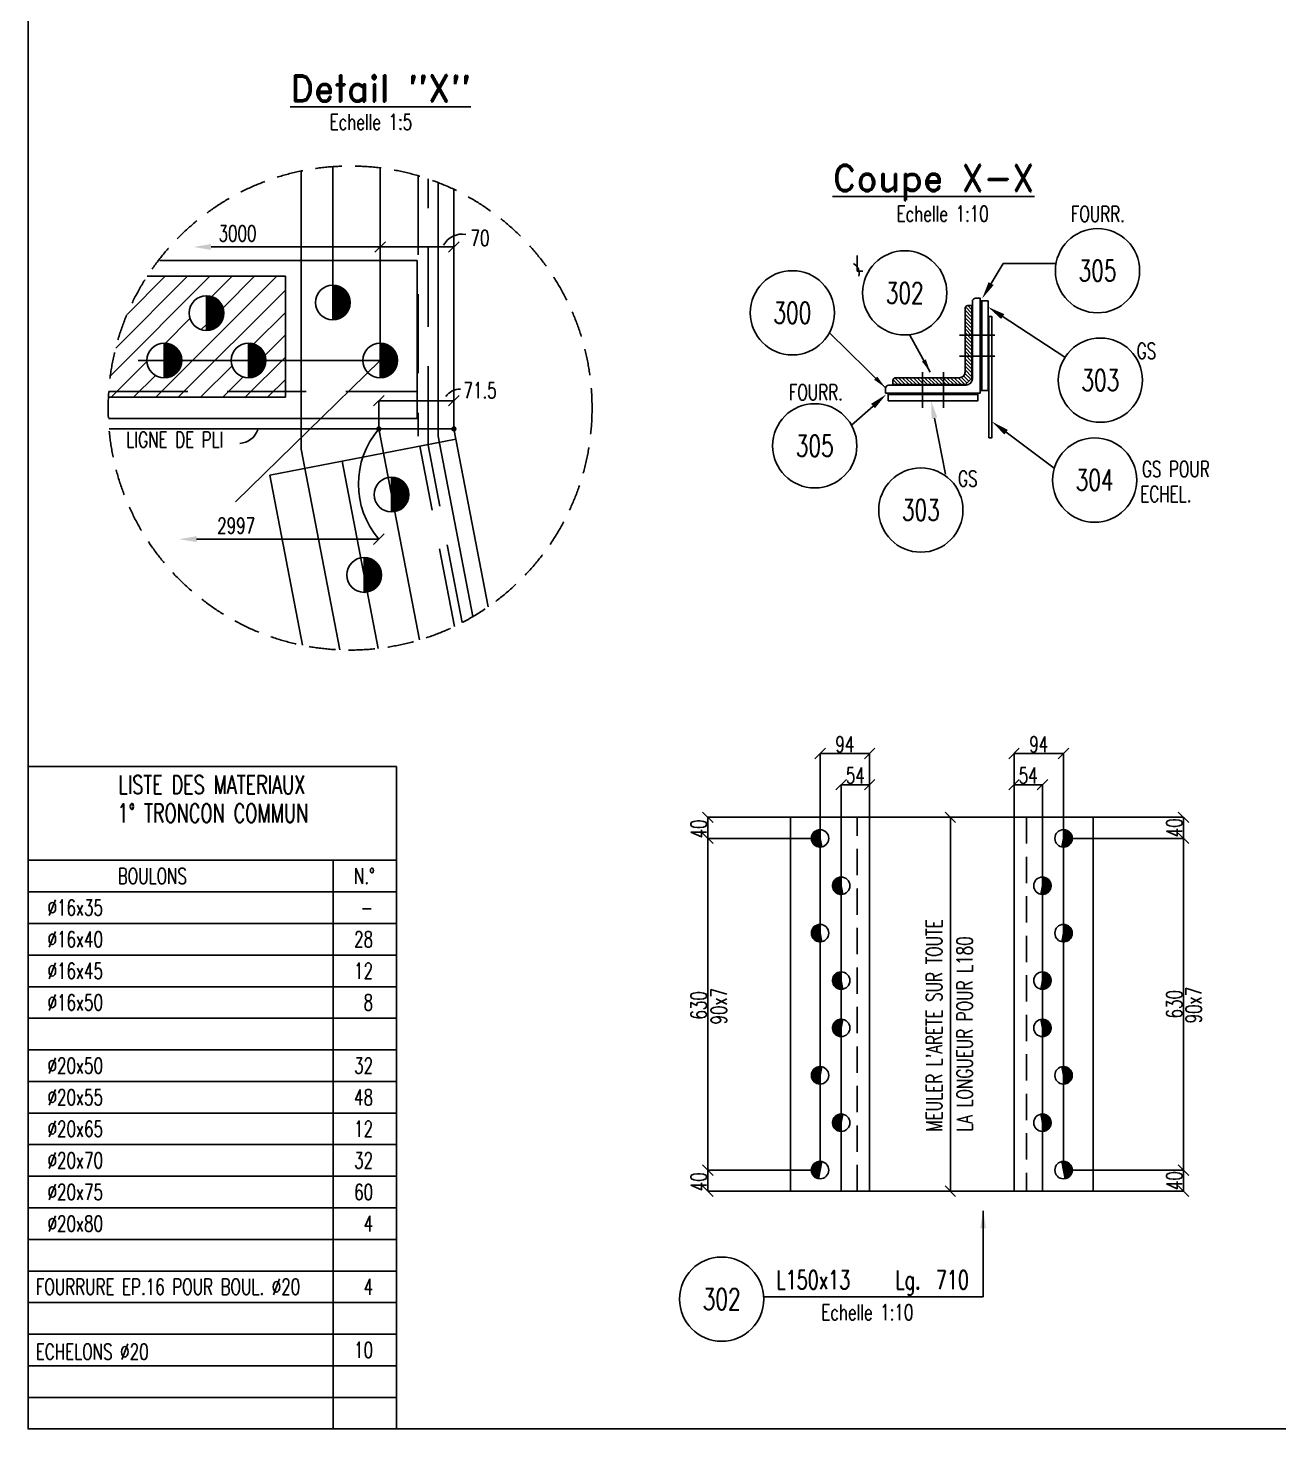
# Model space of a CAD drawing. Extents: x 512897 to 529117, y 6597 to 18077.
# Drawn here: x 512897 to 517649, y 6597 to 11917 of the extents above; entities that cross this region are included whole.
import ezdxf
from ezdxf.enums import TextEntityAlignment as Align

# ---------------------------------------------------------------- set-up
doc = ezdxf.new("R2010")
doc.units = 0
doc.header["$LTSCALE"] = 200
doc.header["$MEASUREMENT"] = 0
doc.linetypes.add('DASHED', pattern=[0.75, 0.5, -0.25])
doc.layers.get('0').update_dxf_attribs({"linetype": 'CONTINUOUS'})
for name, color, linetype in [('ASSI', 6, 'CONTINUOUS'), ('BOLLINI_1', 7, 'CONTINUOUS'), ('FORI', 2, 'CONTINUOUS'), ('LINEA_ANG', 2, 'CONTINUOUS'), ('LINEE_PIASTRA', 2, 'CONTINUOUS'), ('LINEE_PIASTRE', 2, 'CONTINUOUS'), ('LM', 7, 'CONTINUOUS'), ('LP', 3, 'CONTINUOUS'), ('LS', 7, 'CONTINUOUS'), ('QT_MPR', 7, 'CONTINUOUS'), ('TESTI_A_P', 7, 'CONTINUOUS'), ('TRAT-Y', 7, 'DASHED')]:
    doc.layers.add(name, color=color, linetype=linetype)
doc.styles.add('QUOTE', font='ROMANS8.SHX', dxfattribs={"width": 0.7})
doc.styles.add('RD', font='ROMAND8.SHX', dxfattribs={"width": 0.7})
doc.styles.add('RQL', font='ROMANS8.SHX', dxfattribs={"width": 0.7})
doc.styles.add('RS', font='ROMANS8.shx', dxfattribs={"width": 0.7})
doc.styles.get("Standard").update_dxf_attribs({"font": 'ROMANS8.SHX', "width": 0.7})
doc.dimstyles.new('TRATTO', dxfattribs={"dimscale": 0, "dimtxt": 60, "dimasz": 40, "dimexe": 0, "dimexo": 0, "dimgap": 5, "dimtad": 1, "dimrnd": 0.5, "dimdsep": 46, "dimtxsty": 'RS', "dimblk1": 'OBLIQUE', "dimblk2": 'OBLIQUE', "dimsah": 1, "dimcen": 0.09, "dimclrd": 2, "dimclre": 2, "dimclrt": 7, "dimadec": 0, "dimazin": 0, "dimtfac": 1, "dimtix": 1, "dimtmove": 2, "dimatfit": 3, "dimfxl": 1, "dimtolj": 1, "dimtzin": 0, "dimarcsym": 0})
pattern_1 = [(135, (0, 0), (-7.07106781, -7.07106781), [])]

# ---------------------------------------------------------------- blocks, each defined once
blk = doc.blocks.new('20')
at = {"color": 0}
for p, q in [((0, 0.982), (0.018, 1)), ((0, 0.937), (0.061, 0.998)), ((0, 0.892), (0.102, 0.995)), ((1, -0.007), (0, 0.993)), ((0, 0.848), (0.142, 0.99)), ((0, 0.803), (0.181, 0.984)), ((0, 0.758), (0.218, 0.976)), ((0, 0.713), (0.254, 0.967)), ((0, 0.668), (0.289, 0.957)), ((0.999, -0.051), (0, 0.948)), ((0, 0.623), (0.323, 0.946)), ((0, 0.578), (0.356, 0.934)), ((0, 0.533), (0.388, 0.922)), ((0, 0.488), (0.419, 0.908)), ((0.996, -0.093), (0, 0.903)), ((0, 0.443), (0.45, 0.893)), ((0, 0.398), (0.479, 0.878)), ((0, 0.354), (0.508, 0.861)), ((0.991, -0.133), (0, 0.858)), ((0, 0.309), (0.536, 0.844)), ((0, 0.264), (0.563, 0.827)), ((0.985, -0.172), (0, 0.813)), ((0, 0.219), (0.589, 0.808)), ((0.999, 0.039), (0.039, 0.999)), ((0.996, 0.087), (0.087, 0.996)), ((0.991, 0.137), (0.137, 0.991)), ((0.982, 0.191), (0.191, 0.982)), ((0.969, 0.249), (0.249, 0.969)), ((0.95, 0.312), (0.312, 0.95)), ((0.923, 0.384), (0.384, 0.923)), ((0.883, 0.469), (0.469, 0.883)), ((0.808, 0.589), (0.589, 0.808)), ((0, 0.174), (0.615, 0.789)), ((0, 0.129), (0.64, 0.769)), ((0.978, -0.209), (0, 0.768)), ((0, 0.084), (0.664, 0.748)), ((0, 0.039), (0.687, 0.726)), ((0.969, -0.246), (0, 0.724)), ((0, -0.006), (0.71, 0.704)), ((0, -0.051), (0.732, 0.681)), ((0.96, -0.281), (0, 0.679)), ((0, -0.095), (0.753, 0.658)), ((0.949, -0.315), (0, 0.634)), ((0, -0.14), (0.774, 0.633)), ((0, -0.185), (0.794, 0.608)), ((0.937, -0.348), (0, 0.589)), ((0, -0.23), (0.813, 0.583)), ((0, -0.275), (0.831, 0.556)), ((0.925, -0.381), (0, 0.544)), ((0, -0.32), (0.849, 0.529)), ((0, -0.365), (0.866, 0.501)), ((0.911, -0.412), (0, 0.499)), ((0, -0.41), (0.882, 0.472)), ((0.897, -0.443), (0, 0.454)), ((0, -0.455), (0.897, 0.442)), ((0, -0.5), (0.911, 0.412)), ((0.881, -0.472), (0, 0.409)), ((0, -0.544), (0.925, 0.38)), ((0.865, -0.501), (0, 0.364)), ((0, -0.589), (0.937, 0.348)), ((0.849, -0.529), (0, 0.319)), ((0, -0.634), (0.949, 0.315)), ((0, -0.679), (0.96, 0.281)), ((0.831, -0.556), (0, 0.275)), ((0, -0.724), (0.969, 0.245)), ((0.813, -0.583), (0, 0.23)), ((0, -0.769), (0.978, 0.209)), ((0.793, -0.609), (0, 0.185)), ((0, -0.814), (0.985, 0.171)), ((0.774, -0.634), (0, 0.14)), ((0, -0.859), (0.991, 0.132)), ((0.753, -0.658), (0, 0.095)), ((0, -0.904), (0.996, 0.092)), ((0.732, -0.682), (0, 0.05)), ((0, -0.949), (0.999, 0.05)), ((0, -0.993), (1, 0.007)), ((0.71, -0.705), (0, 0.005)), ((0.687, -0.727), (0, -0.04)), ((0.664, -0.748), (0, -0.085)), ((0.639, -0.769), (0, -0.13)), ((0.614, -0.789), (0, -0.174)), ((0.589, -0.808), (0, -0.219)), ((0.563, -0.827), (0, -0.264)), ((0.535, -0.845), (0, -0.309)), ((0.508, -0.862), (0, -0.354)), ((0.479, -0.878), (0, -0.399)), ((0.449, -0.893), (0, -0.444)), ((0.419, -0.908), (0, -0.489)), ((0.388, -0.922), (0, -0.534)), ((0.356, -0.935), (0, -0.579)), ((0.323, -0.946), (0, -0.623)), ((0.289, -0.957), (0, -0.668)), ((0.254, -0.967), (0, -0.713)), ((0.218, -0.976), (0, -0.758)), ((0.181, -0.984), (0, -0.803)), ((0.039, -0.999), (0.999, -0.039)), ((0.087, -0.996), (0.996, -0.087)), ((0.138, -0.99), (0.99, -0.138)), ((0.192, -0.981), (0.981, -0.192)), ((0.25, -0.968), (0.968, -0.25)), ((0.313, -0.95), (0.95, -0.313)), ((0.385, -0.923), (0.923, -0.385)), ((0.47, -0.883), (0.883, -0.47)), ((0.591, -0.807), (0.807, -0.591)), ((0.142, -0.99), (0, -0.848)), ((0.102, -0.995), (0, -0.893))]:
    blk.add_line(p, q, dxfattribs=at)
blk.add_line((0, 1), (0, -1))
blk.add_circle((0, 0), 1)
blk = doc.blocks.new('_OBLIQUE')
at = {"color": 0, "linetype": 'ByBlock'}
blk.add_line((-0.5, -0.5), (0.5, 0.5), dxfattribs=at)
blk = doc.blocks.new('*D19')
at = {"layer": 'LS', "color": 2, "lineweight": -2, "transparency": 16777216}
for p, q in [((514235, 10654.3), (514235, 11085.3)), ((514235, 11085.3), (514515, 11085.3)), ((514515, 10654.3), (514515, 11085.3))]:
    blk.add_line(p, q, dxfattribs=at)
at = {"layer": 'LS', "color": 2, "lineweight": -2, "transparency": 16777216, "xscale": 40, "yscale": 40, "zscale": 40, "rotation": 180}
blk.add_blockref('_OBLIQUE', (514235, 11085.3), dxfattribs=at)
at = {"layer": 'LS', "color": 2, "lineweight": -2, "transparency": 16777216, "xscale": 40, "yscale": 40, "zscale": 40}
blk.add_blockref('_OBLIQUE', (514515, 11085.3), dxfattribs=at)
at = {"layer": 'LS', "color": 7, "transparency": 16777216, "insert": (514614.3, 11119.2), "char_height": 60, "attachment_point": 5, "style": 'RS'}
blk.add_mtext('\\A1;70', dxfattribs=at)
blk = doc.blocks.new('*D20')
at = {"layer": 'LS', "color": 2, "lineweight": -2, "transparency": 16777216}
for p, q in [((514229.8, 10394.3), (514229.8, 10501.5)), ((514229.8, 10501.5), (514515, 10501.5)), ((514515, 10394.3), (514515, 10501.5))]:
    blk.add_line(p, q, dxfattribs=at)
at = {"layer": 'LS', "color": 2, "lineweight": -2, "transparency": 16777216, "xscale": 40, "yscale": 40, "zscale": 40, "rotation": 180}
blk.add_blockref('_OBLIQUE', (514229.8, 10501.5), dxfattribs=at)
at = {"layer": 'LS', "color": 2, "lineweight": -2, "transparency": 16777216, "xscale": 40, "yscale": 40, "zscale": 40}
blk.add_blockref('_OBLIQUE', (514515, 10501.5), dxfattribs=at)
at = {"layer": 'LS', "color": 7, "transparency": 16777216, "insert": (514614.5, 10540.7), "char_height": 60, "attachment_point": 5, "style": 'RS'}
blk.add_mtext('\\A1;71.5', dxfattribs=at)
blk = doc.blocks.new('xxx')
blk.add_circle((0, 0), 8)
at = {"color": 3, "style": 'RQL', "width": 0.7}
blk.add_attdef('POS', text='', height=4, dxfattribs=at).set_placement((0, 0), align=Align.MIDDLE)
at = {"color": 3, "style": 'RQL', "width": 0.7, "flags": 1}
blk.add_attdef('POS1', (-0.39, -5.42), '', height=2, dxfattribs=at)
at = {"style": 'RQL', "width": 0.7, "flags": 1}
blk.add_attdef('TIPO', (-0.39, -8.66), '', height=2, dxfattribs=at)
blk = doc.blocks.new('ASSE98')
blk.add_line((0, 0), (1, 0))
at = {"color": 7, "style": 'QUOTE', "width": 0.5, "flags": 1}
for tag, p in [('TI', (1.3831, 6.8273)), ('DI_S', (1.3831, 6.4218)), ('D_S', (1.3831, 6.0209)), ('E_S', (1.3831, 5.6806)), ('NFORI', (1.3645, 5.2979)), ('ALAR', (1.3635, 4.9325)), ('FAM', (1.3775, 4.5465)), ('ALA', (1.3831, 4.1926)), ('DISP2', (1.3831, 3.8497)), ('DISP1', (1.3831, 3.5069)), ('PINZAF', (1.3831, 3.164)), ('PINZAI', (1.3831, 2.8211)), ('TRP', (1.3831, 2.4783)), ('NP', (1.3831, 2.1354)), ('SV', (1.3831, 1.7926)), ('PESO', (1.3831, 1.4497)), ('QUA', (1.3831, 1.1069)), ('LUN', (1.3831, 0.764)), ('PROF', (1.3831, 0.4211)), ('POS', (1.3831, 0.0783))]:
    blk.add_attdef(tag, p, '', height=0.2, dxfattribs=at)
at = {"color": 7, "flags": 1}
for tag, p in [('LAV1', (3.0743, 6.8285)), ('LAV2', (3.0743, 6.4951)), ('LAV3', (3.0743, 6.1618)), ('LAV4', (3.0743, 5.8285)), ('LAV5', (3.0743, 5.4951)), ('LAV6', (3.0743, 5.1618)), ('LAV7', (3.0743, 4.8285)), ('LAV8', (3.0743, 4.4951)), ('LAV9', (3.0743, 4.1618)), ('LAV10', (3.0743, 3.8285))]:
    blk.add_attdef(tag, p, '', height=0.2, dxfattribs=at)
blk = doc.blocks.new('*D111')
at = {"layer": 'QT_MPR', "color": 2, "lineweight": -2, "transparency": 16777216}
for p, q in [((515906.1, 8839.5), (515479.9, 8839.5)), ((515479.9, 7579.5), (515479.9, 8839.5)), ((515906.1, 7579.5), (515479.9, 7579.5))]:
    blk.add_line(p, q, dxfattribs=at)
at = {"layer": 'QT_MPR', "color": 2, "lineweight": -2, "transparency": 16777216, "xscale": 40, "yscale": 40, "zscale": 40}
for p, rotation in [((515479.9, 8839.5), 89.99999999624826), ((515479.9, 7579.5), 269.9999999962483)]:
    blk.add_blockref('_OBLIQUE', p, dxfattribs=dict(at, rotation=rotation))
at = {"layer": 'QT_MPR', "color": 7, "transparency": 16777216, "insert": (515521.3, 8201.8), "char_height": 60, "attachment_point": 5, "rotation": 90, "style": 'RS'}
blk.add_mtext('\\A1;90x7', dxfattribs=at)
blk = doc.blocks.new('*D112')
at = {"layer": 'QT_MPR', "color": 2, "lineweight": -2, "transparency": 16777216}
for p, q in [((515906.1, 8839.5), (515479.9, 8839.5)), ((515479.9, 7579.5), (515479.9, 8839.5)), ((515906.1, 7579.5), (515479.9, 7579.5))]:
    blk.add_line(p, q, dxfattribs=at)
at = {"layer": 'QT_MPR', "color": 2, "lineweight": -2, "transparency": 16777216, "xscale": 40, "yscale": 40, "zscale": 40}
for p, rotation in [((515479.9, 8839.5), 89.99999999624826), ((515479.9, 7579.5), 269.9999999962483)]:
    blk.add_blockref('_OBLIQUE', p, dxfattribs=dict(at, rotation=rotation))
at = {"layer": 'QT_MPR', "color": 7, "transparency": 16777216, "insert": (515444.9, 8205.3), "char_height": 60, "attachment_point": 5, "rotation": 90, "style": 'RS'}
blk.add_mtext('\\A1;630', dxfattribs=at)
blk = doc.blocks.new('*D113')
at = {"layer": 'QT_MPR', "color": 2, "lineweight": -2, "transparency": 16777216}
for p, q in [((515906.1, 7579.5), (515479.9, 7579.5)), ((515479.9, 7499.5), (515479.9, 7579.5)), ((515986.1, 7499.5), (515479.9, 7499.5))]:
    blk.add_line(p, q, dxfattribs=at)
at = {"layer": 'QT_MPR', "color": 2, "lineweight": -2, "transparency": 16777216, "xscale": 40, "yscale": 40, "zscale": 40}
for p, rotation in [((515479.9, 7579.5), 89.99999999624826), ((515479.9, 7499.5), 269.9999999962483)]:
    blk.add_blockref('_OBLIQUE', p, dxfattribs=dict(at, rotation=rotation))
at = {"layer": 'QT_MPR', "color": 7, "transparency": 16777216, "insert": (515444.9, 7535.3), "char_height": 60, "attachment_point": 5, "rotation": 90, "style": 'RS'}
blk.add_mtext('\\A1;40', dxfattribs=at)
blk = doc.blocks.new('*D114')
at = {"layer": 'QT_MPR', "color": 2, "lineweight": -2, "transparency": 16777216}
for p, q in [((515986.1, 8919.5), (515479.9, 8919.5)), ((515479.9, 8839.5), (515479.9, 8919.5)), ((515906.1, 8839.5), (515479.9, 8839.5))]:
    blk.add_line(p, q, dxfattribs=at)
at = {"layer": 'QT_MPR', "color": 2, "lineweight": -2, "transparency": 16777216, "xscale": 40, "yscale": 40, "zscale": 40}
for p, rotation in [((515479.9, 8919.5), 89.99999999624826), ((515479.9, 8839.5), 269.9999999962483)]:
    blk.add_blockref('_OBLIQUE', p, dxfattribs=dict(at, rotation=rotation))
at = {"layer": 'QT_MPR', "color": 7, "transparency": 16777216, "insert": (515444.9, 8875.3), "char_height": 60, "attachment_point": 5, "rotation": 90, "style": 'RS'}
blk.add_mtext('\\A1;40', dxfattribs=at)
blk = doc.blocks.new('*D115')
at = {"layer": 'QT_MPR', "color": 2, "lineweight": -2, "transparency": 16777216}
for p, q in [((516830.6, 8839.5), (517286.7, 8839.5)), ((517286.7, 8839.5), (517286.7, 7579.5)), ((516830.6, 7579.5), (517286.7, 7579.5))]:
    blk.add_line(p, q, dxfattribs=at)
at = {"layer": 'QT_MPR', "color": 2, "lineweight": -2, "transparency": 16777216, "xscale": 40, "yscale": 40, "zscale": 40}
for p, rotation in [((517286.7, 8839.5), 89.99999999624288), ((517286.7, 7579.5), 269.9999999962429)]:
    blk.add_blockref('_OBLIQUE', p, dxfattribs=dict(at, rotation=rotation))
at = {"layer": 'QT_MPR', "color": 7, "transparency": 16777216, "insert": (517324.7, 8206.1), "char_height": 60, "attachment_point": 5, "rotation": 90, "style": 'RS'}
blk.add_mtext('\\A1;90x7', dxfattribs=at)
blk = doc.blocks.new('*D116')
at = {"layer": 'QT_MPR', "color": 2, "lineweight": -2, "transparency": 16777216}
for p, q in [((516830.6, 8839.5), (517286.7, 8839.5)), ((517286.7, 8839.5), (517286.7, 7579.5)), ((516830.6, 7579.5), (517286.7, 7579.5))]:
    blk.add_line(p, q, dxfattribs=at)
at = {"layer": 'QT_MPR', "color": 2, "lineweight": -2, "transparency": 16777216, "xscale": 40, "yscale": 40, "zscale": 40}
for p, rotation in [((517286.7, 8839.5), 89.99999999624288), ((517286.7, 7579.5), 269.9999999962429)]:
    blk.add_blockref('_OBLIQUE', p, dxfattribs=dict(at, rotation=rotation))
at = {"layer": 'QT_MPR', "color": 7, "transparency": 16777216, "insert": (517251.7, 8209.5), "char_height": 60, "attachment_point": 5, "rotation": 90, "style": 'RS'}
blk.add_mtext('\\A1;630', dxfattribs=at)
blk = doc.blocks.new('*D117')
at = {"layer": 'QT_MPR', "color": 2, "lineweight": -2, "transparency": 16777216}
for p, q in [((516750.6, 8919.5), (517286.7, 8919.5)), ((517286.7, 8919.5), (517286.7, 8839.5)), ((516830.6, 8839.5), (517286.7, 8839.5))]:
    blk.add_line(p, q, dxfattribs=at)
at = {"layer": 'QT_MPR', "color": 2, "lineweight": -2, "transparency": 16777216, "xscale": 40, "yscale": 40, "zscale": 40}
for p, rotation in [((517286.7, 8919.5), 89.99999999624288), ((517286.7, 8839.5), 269.9999999962429)]:
    blk.add_blockref('_OBLIQUE', p, dxfattribs=dict(at, rotation=rotation))
at = {"layer": 'QT_MPR', "color": 7, "transparency": 16777216, "insert": (517251.7, 8879.5), "char_height": 60, "attachment_point": 5, "rotation": 90, "style": 'RS'}
blk.add_mtext('\\A1;40', dxfattribs=at)
blk = doc.blocks.new('*D118')
at = {"layer": 'QT_MPR', "color": 2, "lineweight": -2, "transparency": 16777216}
for p, q in [((516830.6, 7579.5), (517286.7, 7579.5)), ((517286.7, 7579.5), (517286.7, 7499.5)), ((516750.6, 7499.5), (517286.7, 7499.5))]:
    blk.add_line(p, q, dxfattribs=at)
at = {"layer": 'QT_MPR', "color": 2, "lineweight": -2, "transparency": 16777216, "xscale": 40, "yscale": 40, "zscale": 40}
for p, rotation in [((517286.7, 7579.5), 89.99999999624288), ((517286.7, 7499.5), 269.9999999962429)]:
    blk.add_blockref('_OBLIQUE', p, dxfattribs=dict(at, rotation=rotation))
at = {"layer": 'QT_MPR', "color": 7, "transparency": 16777216, "insert": (517251.7, 7539.5), "char_height": 60, "attachment_point": 5, "rotation": 90, "style": 'RS'}
blk.add_mtext('\\A1;40', dxfattribs=at)
blk = doc.blocks.new('*D119')
at = {"layer": 'LS', "color": 2, "lineweight": -2, "transparency": 16777216}
for p, q in [((515906.1, 8839.5), (515906.1, 9161.5)), ((515906.1, 9161.5), (516094.1, 9161.5)), ((516094.1, 8919.5), (516094.1, 9161.5))]:
    blk.add_line(p, q, dxfattribs=at)
at = {"layer": 'LS', "color": 2, "lineweight": -2, "transparency": 16777216, "xscale": 40, "yscale": 40, "zscale": 40, "rotation": 180.0000000000001}
blk.add_blockref('_OBLIQUE', (515906.1, 9161.5), dxfattribs=at)
at = {"layer": 'LS', "color": 2, "lineweight": -2, "transparency": 16777216, "xscale": 40, "yscale": 40, "zscale": 40}
blk.add_blockref('_OBLIQUE', (516094.1, 9161.5), dxfattribs=at)
at = {"layer": 'LS', "color": 7, "transparency": 16777216, "insert": (516000.1, 9196.5), "char_height": 60, "attachment_point": 5, "style": 'RS'}
blk.add_mtext('\\A1;94', dxfattribs=at)
blk = doc.blocks.new('*D120')
at = {"layer": 'LS', "color": 2, "lineweight": -2, "transparency": 16777216}
for p, q in [((515986.1, 8659.5), (515986.1, 9043.2)), ((515986.1, 9043.2), (516094.1, 9043.2)), ((516094.1, 8919.5), (516094.1, 9043.2))]:
    blk.add_line(p, q, dxfattribs=at)
at = {"layer": 'LS', "color": 2, "lineweight": -2, "transparency": 16777216, "xscale": 40, "yscale": 40, "zscale": 40, "rotation": 180.0000000000001}
blk.add_blockref('_OBLIQUE', (515986.1, 9043.2), dxfattribs=at)
at = {"layer": 'LS', "color": 2, "lineweight": -2, "transparency": 16777216, "xscale": 40, "yscale": 40, "zscale": 40}
blk.add_blockref('_OBLIQUE', (516094.1, 9043.2), dxfattribs=at)
at = {"layer": 'LS', "color": 7, "transparency": 16777216, "insert": (516040.1, 9078.2), "char_height": 60, "attachment_point": 5, "style": 'RS'}
blk.add_mtext('\\A1;54', dxfattribs=at)
blk = doc.blocks.new('*D121')
at = {"layer": 'LS', "color": 2, "lineweight": -2, "transparency": 16777216}
for p, q in [((516642.6, 8919.5), (516642.6, 9161.5)), ((516830.6, 9161.5), (516642.6, 9161.5)), ((516830.6, 8839.5), (516830.6, 9161.5))]:
    blk.add_line(p, q, dxfattribs=at)
at = {"layer": 'LS', "color": 2, "lineweight": -2, "transparency": 16777216, "xscale": 40, "yscale": 40, "zscale": 40, "rotation": 180}
blk.add_blockref('_OBLIQUE', (516642.6, 9161.5), dxfattribs=at)
at = {"layer": 'LS', "color": 2, "lineweight": -2, "transparency": 16777216, "xscale": 40, "yscale": 40, "zscale": 40}
blk.add_blockref('_OBLIQUE', (516830.6, 9161.5), dxfattribs=at)
at = {"layer": 'LS', "color": 7, "transparency": 16777216, "insert": (516736.6, 9196.5), "char_height": 60, "attachment_point": 5, "style": 'RS'}
blk.add_mtext('\\A1;94', dxfattribs=at)
blk = doc.blocks.new('*D122')
at = {"layer": 'LS', "color": 2, "lineweight": -2, "transparency": 16777216}
for p, q in [((516642.6, 8919.5), (516642.6, 9043.2)), ((516750.6, 9043.2), (516642.6, 9043.2)), ((516750.6, 8659.5), (516750.6, 9043.2))]:
    blk.add_line(p, q, dxfattribs=at)
at = {"layer": 'LS', "color": 2, "lineweight": -2, "transparency": 16777216, "xscale": 40, "yscale": 40, "zscale": 40, "rotation": 180}
blk.add_blockref('_OBLIQUE', (516642.6, 9043.2), dxfattribs=at)
at = {"layer": 'LS', "color": 2, "lineweight": -2, "transparency": 16777216, "xscale": 40, "yscale": 40, "zscale": 40}
blk.add_blockref('_OBLIQUE', (516750.6, 9043.2), dxfattribs=at)
at = {"layer": 'LS', "color": 7, "transparency": 16777216, "insert": (516696.6, 9078.2), "char_height": 60, "attachment_point": 5, "style": 'RS'}
blk.add_mtext('\\A1;54', dxfattribs=at)
blk = doc.blocks.new('*D123')
at = {"layer": 'LS', "color": 2, "lineweight": -2, "transparency": 16777216}
for p, q in [((516094.1, 8919.5), (516400.7, 8919.5)), ((516400.7, 8919.5), (516400.7, 7499.5)), ((516094.1, 7499.5), (516400.7, 7499.5))]:
    blk.add_line(p, q, dxfattribs=at)
at = {"layer": 'LS', "color": 2, "lineweight": -2, "transparency": 16777216, "xscale": 40, "yscale": 40, "zscale": 40}
for p, rotation in [((516400.7, 8919.5), 90), ((516400.7, 7499.5), 270)]:
    blk.add_blockref('_OBLIQUE', p, dxfattribs=dict(at, rotation=rotation))

msp = doc.modelspace()

# ---------------------------------------------------------------- hatches: boundary and pattern name
at = {"layer": 'LS'}
h = msp.add_hatch(dxfattribs=at)
h.set_pattern_fill('_U', color=6, scale=10, angle=135, style=0, pattern_type=0)
h.set_pattern_definition([(135, (589824.362, -921120.297), (-7.07106781, -7.07106781), [])])
edge = h.paths.add_edge_path()
edge.add_line((516457.868, 10562.66), (516482.571, 10587.364))
edge.add_line((516482.571, 10587.364), (516482.571, 10862.66))
edge.add_line((516482.571, 10862.66), (516467.071, 10862.66))
edge.add_arc((516467.071, 10852.16), 10.5, 90, 180)
edge.add_line((516456.571, 10852.16), (516456.571, 10609.66))
edge.add_arc((516435.571, 10609.66), 21, -90, 0, ccw=False)
edge.add_line((516435.571, 10588.66), (516193.071, 10588.66))
edge.add_arc((516193.071, 10578.16), 10.5, 90, 180)
edge.add_line((516182.571, 10578.16), (516182.571, 10562.66))
edge.add_line((516182.571, 10562.66), (516457.868, 10562.66))
h = msp.add_hatch(dxfattribs=at)
h.set_pattern_fill('_U', color=6, scale=10, angle=135, style=0, pattern_type=0)
h.set_pattern_definition(pattern_1)
h.paths.add_polyline_path([(516515.571, 10540.66), (516515.571, 10880.66), (516519.571, 10880.66), (516519.571, 10540.66)])
h = msp.add_hatch(dxfattribs=at)
h.set_pattern_fill('_U', color=6, scale=10, angle=135, style=0, pattern_type=0)
h.set_pattern_definition(pattern_1)
h.paths.add_polyline_path([(516504.571, 10529.66), (516164.571, 10529.66), (516164.571, 10525.66), (516504.571, 10525.66)])

# ---------------------------------------------------------------- linework, layer by layer
at = {"layer": 'LINEA_ANG'}
for p, q in [((513935.029, 10317.805), (513935.029, 11373.655)), ((514455.029, 11329.697), (514455.029, 10366.859)), ((514515.029, 10394.345), (514515.029, 11303.778)), ((514375.029, 11034.345), (513398.249, 11034.345)), ((514375.029, 10434.345), (514375.029, 11034.345)), ((513202.62, 10434.345), (514375.029, 10434.345)), ((514522.602, 10355.076), (513815.629, 10218.737)), ((514587.27, 9681.766), (514455.216, 10366.523)), ((514645.281, 9718.937), (514522.602, 10355.076)), ((513935.029, 10317.805), (514082.058, 9555.401)), ((513815.629, 10218.737), (513940.256, 9572.493)), ((516094.094, 8919.522), (515794.094, 8919.522)), ((515794.094, 8919.522), (515794.094, 7499.522)), ((516094.094, 7499.522), (516094.094, 8919.522)), ((516942.648, 8919.522), (516642.648, 8919.522)), ((516642.648, 8919.522), (516642.648, 7499.522)), ((516942.648, 7499.522), (516942.648, 8919.522)), ((515794.094, 7499.522), (516094.094, 7499.522)), ((516642.648, 7499.522), (516942.648, 7499.522))]:
    msp.add_line(p, q, dxfattribs=at)
at = {"layer": 'LINEE_PIASTRA'}
msp.add_line((514515.029, 10394.345), (514645.281, 9718.937), dxfattribs=at)
at = {"layer": 'LINEE_PIASTRE'}
for p, q in [((513875.029, 10974.345), (513350.18, 10974.345)), ((513875.029, 10514.345), (513875.029, 10974.345)), ((513202.685, 10514.345), (513875.029, 10514.345))]:
    msp.add_line(p, q, dxfattribs=at)
at = {"layer": 'LP', "color": 3}
for p, q in [((512897.246, 9112.222), (512897.246, 6596.558)), ((512897.246, 9112.222), (514297.246, 9112.222)), ((514297.246, 9112.222), (514297.246, 6596.558)), ((514297.246, 8756.222), (512897.246, 8756.222)), ((514297.246, 8636.239), (512897.246, 8636.239))]:
    msp.add_line(p, q, dxfattribs=at)
at = {"layer": 'LS', "color": 6}
for p, q in [((514055.029, 10874.345), (514055.029, 11390.27)), ((514235.029, 10654.345), (514235.029, 11385.501)), ((516601.159, 11022.944), (516802.305, 11022.944)), ((516435.832, 10750.66), (516570.241, 10750.66)), ((514235.029, 10654.345), (513316.008, 10654.345)), ((514235.029, 10654.345), (513685.036, 10117.652)), ((516435.832, 10670.66), (516570.241, 10670.66)), ((516294.571, 10609.4), (516294.571, 10474.991)), ((516374.571, 10609.4), (516374.571, 10474.991)), ((514515.029, 10394.345), (513205.206, 10394.345)), ((514515.029, 10394.345), (513205.206, 10394.345)), ((514229.829, 10394.345), (514384.334, 9593.178)), ((514090.524, 10271.75), (514227.627, 9560.813)), ((515906.094, 8839.522), (515906.094, 7579.522)), ((516830.648, 8839.522), (516830.648, 7579.522)), ((514297.246, 8516.222), (512897.246, 8516.222)), ((514297.246, 8516.222), (512897.246, 8516.222)), ((514297.246, 8396.239), (512897.246, 8396.239)), ((514297.246, 8396.239), (512897.246, 8396.239)), ((514297.246, 8276.255), (512897.246, 8276.255)), ((514297.246, 8156.272), (512897.246, 8156.272)), ((514297.246, 8036.272), (512897.246, 8036.272)), ((514297.246, 7916.272), (512897.246, 7916.272)), ((514297.246, 7796.272), (512897.246, 7796.272)), ((514297.246, 7676.272), (512897.246, 7676.272)), ((514297.246, 7556.272), (512897.246, 7556.272)), ((514297.246, 7436.272), (512897.246, 7436.272)), ((516525.434, 7098.52), (516525.434, 7425.271)), ((514297.246, 7316.272), (512897.246, 7316.272)), ((514297.246, 7196.474), (512897.246, 7196.474)), ((514297.246, 7076.507), (512897.246, 7076.507)), ((514297.246, 7076.491), (512897.246, 7076.491)), ((515695.026, 7098.52), (516525.434, 7098.52)), ((514297.246, 6956.507), (512897.246, 6956.507)), ((514297.246, 6956.507), (512897.246, 6956.507)), ((514297.246, 6836.524), (512897.246, 6836.524)), ((514297.246, 6836.524), (512897.246, 6836.524)), ((514297.246, 6836.524), (512897.246, 6836.524)), ((514297.246, 6716.541), (512897.246, 6716.541))]:
    msp.add_line(p, q, dxfattribs=at)
at = {"layer": 'LS', "color": 6, "linetype": 'Continuous'}
for p, q in [((513209.986, 10596.135), (513588.196, 10974.345)), ((513230.482, 10701.483), (513503.343, 10974.345)), ((513273.377, 10829.231), (513418.49, 10974.345)), ((513382.754, 10514.345), (513842.754, 10974.345)), ((513595.721, 10897.017), (513673.049, 10974.345)), ((513637.92, 10854.363), (513757.902, 10974.345)), ((513467.607, 10514.345), (513875.029, 10921.767)), ((513575.029, 10876.325), (513576.435, 10877.731)), ((513577.917, 10879.213), (513579.399, 10880.695)), ((513582.362, 10883.658), (513583.844, 10885.14)), ((513585.326, 10886.621), (513586.807, 10888.103)), ((513588.289, 10889.585), (513589.771, 10891.067)), ((513591.253, 10892.548), (513592.734, 10894.03)), ((513594.216, 10895.512), (513595.698, 10896.994)), ((513418.933, 10720.229), (513512.357, 10813.653)), ((513584.782, 10801.225), (513586.263, 10802.706)), ((513587.745, 10804.188), (513589.227, 10805.67)), ((513590.709, 10807.152), (513592.19, 10808.633)), ((513593.672, 10810.115), (513595.154, 10811.597)), ((513596.635, 10813.078), (513598.117, 10814.56)), ((513599.599, 10816.042), (513601.081, 10817.524)), ((513602.562, 10819.005), (513604.044, 10820.487)), ((513605.526, 10821.969), (513607.008, 10823.451)), ((513608.489, 10824.932), (513609.971, 10826.414)), ((513611.453, 10827.896), (513612.935, 10829.378)), ((513614.416, 10830.859), (513615.898, 10832.341)), ((513617.38, 10833.823), (513618.862, 10835.305)), ((513620.343, 10836.786), (513621.825, 10838.268)), ((513623.307, 10839.75), (513624.789, 10841.232)), ((513626.27, 10842.713), (513627.752, 10844.195)), ((513629.234, 10845.677), (513630.716, 10847.159)), ((513632.197, 10848.64), (513633.679, 10850.122)), ((513635.161, 10851.604), (513636.643, 10853.086)), ((513755.277, 10717.162), (513875.029, 10836.914)), ((513555.011, 10771.454), (513575.029, 10791.472)), ((513575.891, 10792.334), (513577.373, 10793.816)), ((513578.855, 10795.298), (513580.336, 10796.779)), ((513581.818, 10798.261), (513583.3, 10799.743)), ((513797.777, 10674.809), (513875.029, 10752.061)), ((513415.029, 10716.325), (513415.326, 10716.621)), ((513416.807, 10718.103), (513418.289, 10719.585)), ((513735.029, 10696.914), (513736.141, 10698.025)), ((513737.623, 10699.507), (513739.104, 10700.989)), ((513740.586, 10702.471), (513742.068, 10703.952)), ((513743.55, 10705.434), (513745.031, 10706.916)), ((513746.513, 10708.398), (513747.995, 10709.879)), ((513749.477, 10711.361), (513750.958, 10712.843)), ((513752.44, 10714.325), (513753.922, 10715.806)), ((513213.049, 10514.345), (513349.145, 10650.441)), ((513423.672, 10640.115), (513425.154, 10641.597)), ((513426.635, 10643.078), (513428.117, 10644.56)), ((513429.599, 10646.042), (513431.081, 10647.524)), ((513432.562, 10649.005), (513434.044, 10650.487)), ((513435.526, 10651.969), (513437.008, 10653.451)), ((513438.489, 10654.932), (513439.971, 10656.414)), ((513441.453, 10657.896), (513442.935, 10659.378)), ((513444.416, 10660.859), (513445.898, 10662.341)), ((513447.38, 10663.823), (513448.862, 10665.305)), ((513450.343, 10666.786), (513451.825, 10668.268)), ((513453.307, 10669.75), (513454.789, 10671.232)), ((513456.27, 10672.713), (513457.752, 10674.195)), ((513459.234, 10675.677), (513460.716, 10677.159)), ((513462.197, 10678.64), (513463.679, 10680.122)), ((513465.161, 10681.604), (513466.643, 10683.086)), ((513468.124, 10684.567), (513469.606, 10686.049)), ((513471.088, 10687.531), (513471.712, 10688.155)), ((513722.166, 10514.345), (513875.029, 10667.208)), ((513763.75, 10640.782), (513766.713, 10643.745)), ((513768.195, 10645.227), (513769.677, 10646.709)), ((513771.159, 10648.19), (513772.64, 10649.672)), ((513774.122, 10651.154), (513775.604, 10652.636)), ((513777.085, 10654.117), (513778.567, 10655.599)), ((513780.049, 10657.081), (513781.531, 10658.562)), ((513783.012, 10660.044), (513784.494, 10661.526)), ((513785.976, 10663.008), (513787.458, 10664.489)), ((513788.939, 10665.971), (513790.421, 10667.453)), ((513791.903, 10668.935), (513793.385, 10670.416)), ((513794.866, 10671.898), (513796.348, 10673.38)), ((513297.902, 10514.345), (513381.219, 10597.662)), ((513415.029, 10631.472), (513416.263, 10632.706)), ((513417.745, 10634.188), (513419.227, 10635.67)), ((513420.709, 10637.152), (513422.19, 10638.633)), ((513552.46, 10514.345), (513672.212, 10634.097)), ((513637.313, 10514.345), (513714.566, 10591.597)), ((513735.029, 10612.061), (513735.597, 10612.628)), ((513737.078, 10614.11), (513738.56, 10615.592)), ((513740.042, 10617.074), (513741.524, 10618.555)), ((513743.005, 10620.037), (513744.487, 10621.519)), ((513745.969, 10623.001), (513747.451, 10624.482)), ((513748.932, 10625.964), (513750.414, 10627.446)), ((513751.896, 10628.928), (513753.378, 10630.409)), ((513754.859, 10631.891), (513756.341, 10633.373)), ((513757.823, 10634.855), (513759.305, 10636.336)), ((513760.786, 10637.818), (513762.268, 10639.3)), ((513807.019, 10514.345), (513875.029, 10582.356))]:
    msp.add_line(p, q, dxfattribs=at)
at = {"layer": 'LS', "color": 2}
for p, q in [((516482.571, 10587.364), (516457.868, 10562.66)), ((516094.094, 8919.522), (516642.648, 8919.522)), ((516094.094, 7499.522), (516642.648, 7499.522))]:
    msp.add_line(p, q, dxfattribs=at)
at = {"layer": 'LS', "color": 9}
msp.add_line((514515.028, 10394.352), (514645.281, 9718.937), dxfattribs=at)
at = {"layer": 'LS', "color": 3}
for p, q in [((514056.975, 8756.222), (514056.975, 6596.558)), ((514056.975, 8756.222), (514056.975, 6596.558)), ((514297.246, 6596.558), (512897.246, 6596.558))]:
    msp.add_line(p, q, dxfattribs=at)
at = {"layer": 'LS', "color": 8}
msp.add_lwpolyline([(512897.246, 18076.558), (512897.246, 6596.558), (525617.246, 6596.558), (525617.246, 8196.558), (529117.246, 8196.558), (529117.246, 18076.558), (512897.246, 18076.558)], close=True, dxfattribs=at)
at = {"layer": 'LS', "color": 6}
for points in [[(513592.342, 11085.306), (514235.029, 11085.306)], [(516555.507, 10946.221), (516601.159, 11022.944)], [(516594.202, 10824.539), (516836.251, 10666.284)], [(516153.143, 10551.961), (515941.176, 10758.661)], [(516324.625, 10610.368), (516246.798, 10750.798)], [(516107.088, 10481.313), (516024.863, 10408.893)], [(516340.413, 10435.244), (516381.939, 10222.583)], [(516612.588, 10381.701), (516795.196, 10244.783)], [(513537.535, 9975.691), (514229.829, 9975.691)]]:
    msp.add_lwpolyline(points, dxfattribs=at)
at = {"layer": 'LS', "color": 2}
msp.add_lwpolyline([(516514.571, 10530.66), (516514.571, 10890.66), (516496.571, 10890.66, 0.41421356), (516484.571, 10878.66), (516484.571, 10584.66, -0.41421356), (516460.571, 10560.66), (516166.571, 10560.66, 0.41421356), (516154.571, 10548.66), (516154.571, 10530.66)], format="xyb", close=True, dxfattribs=at)
msp.add_lwpolyline([(516482.571, 10587.364), (516482.571, 10862.66), (516467.071, 10862.66, 0.41421356), (516456.571, 10852.16), (516456.571, 10609.66, -0.41421356), (516435.571, 10588.66), (516193.071, 10588.66, 0.41421356), (516182.571, 10578.16), (516182.571, 10562.66), (516457.868, 10562.66)], format="xyb", dxfattribs=at)
for points in [[(516519.571, 10880.66), (516519.571, 10540.66), (516515.571, 10540.66), (516515.571, 10880.66)], [(516544.571, 10880.66), (516544.571, 10540.66), (516520.571, 10540.66), (516520.571, 10880.66)], [(516546.571, 10360.66), (516558.571, 10360.66), (516558.571, 10820.66), (516546.571, 10820.66)], [(516164.571, 10525.66), (516504.571, 10525.66), (516504.571, 10529.66), (516164.571, 10529.66)], [(516164.571, 10500.66), (516504.571, 10500.66), (516504.571, 10524.66), (516164.571, 10524.66)]]:
    msp.add_lwpolyline(points, close=True, dxfattribs=at)
at = {"layer": 'LS', "color": 6, "const_width": 9}
for points in [[(514235.329, 10394.345, -1), (514224.329, 10394.345, -1)], [(514509.529, 10394.345, 1), (514520.529, 10394.345, 1)]]:
    msp.add_lwpolyline(points, format="xyb", close=True, dxfattribs=at)
at = {"layer": 'LS', "color": 2, "linetype": 'DASHED'}
msp.add_circle((514120.803, 10473.605), 919.022, dxfattribs=at)
at = {"layer": 'LS', "color": 6}
for centre, radius, start, end in [((514545.864, 11054.662), 79.307, 79.182499, 151.859403), ((516014.137, 10986.307), 40.413, 342.901436, 61.890546), ((514539.493, 10478.284), 67.476, 90.042563, 144.071488), ((513695.356, 10419.101), 80.215, 274.849868, 339.212183), ((514473.227, 10185.018), 321.03, 139.303844, 220.696156)]:
    msp.add_arc(centre, radius, start, end, dxfattribs=at)
for points in [[(513592.342, 11074.194), (513525.675, 11085.306), (513592.342, 11096.417)], [(516565.056, 10940.539), (516521.417, 10888.929), (516545.958, 10951.903)], [(516593.684, 10811.603), (516543.965, 10857.385), (516605.844, 10830.202)], [(516307.677, 10658.141), (516324.625, 10610.368), (516293.099, 10650.061)], [(516123.164, 10592.835), (516153.143, 10551.961), (516111.528, 10580.903)], [(516099.744, 10489.651), (516157.117, 10525.376), (516114.432, 10472.975)], [(516329.508, 10433.115), (516327.636, 10500.675), (516351.318, 10437.374)], [(516605.922, 10372.811), (516559.249, 10421.693), (516619.253, 10390.59)], [(513537.535, 9964.58), (513470.868, 9975.691), (513537.535, 9986.802)], [(516536.545, 7358.604), (516525.434, 7425.271), (516514.323, 7358.604)]]:
    msp.add_solid(points, dxfattribs=at)
at = {"layer": 'TRAT-Y', "ltscale": 3}
for p, q in [((514379.029, 11355.603), (514379.029, 10366.859)), ((514417.029, 10332.172), (514417.029, 11343.577)), ((513203.926, 10536.345), (514375.029, 10536.345)), ((514517.075, 9644.407), (514385.135, 10328.566)), ((514546.797, 9659.277), (514417.029, 10332.172))]:
    msp.add_line(p, q, dxfattribs=at)
at = {"layer": 'TRAT-Y'}
for p, q in [((516047.094, 7499.522), (516047.094, 8919.522)), ((516689.648, 8919.522), (516689.648, 7499.522))]:
    msp.add_line(p, q, dxfattribs=at)

# ---------------------------------------------------------------- block references
at = {"layer": 'ASSI'}
ref = msp.add_blockref('ASSE98', (515986.094, 7499.522), dxfattribs=dict(at, xscale=1420, yscale=2, zscale=1420, rotation=89.9999999962483))
ref.add_attrib('PROF', 'L150x13', (515739.258, 7127.916), dxfattribs={"layer": '0', "color": 2, "height": 70, "style": 'QUOTE', "width": 0.7})
ref.add_attrib('LUN', '710', (516345.391, 7127.916), dxfattribs={"layer": '0', "color": 2, "height": 70, "style": 'QUOTE', "width": 0.7})
ref.add_attrib('SV', 'Lg.', (516191.258, 7127.916), dxfattribs={"layer": '0', "color": 2, "height": 70, "style": 'QUOTE', "width": 0.7})
at = {"layer": 'ASSI', "xscale": 1420, "yscale": 2, "zscale": 1420, "rotation": 269.9999999962429}
msp.add_blockref('ASSE98', (516750.648, 8919.522), dxfattribs=at)
at = {"layer": 'BOLLINI_1', "xscale": 19.9980000000023, "yscale": 19.9980000000023, "zscale": 19.9980000000023}
for p, values in [((516959.837, 10995.041), {'POS': '305'}), ((516227.597, 10910.984), {'POS': '302'}), ((515800.723, 10835.261), {'POS': '300'}), ((516970.615, 10579.444), {'POS': '303'}), ((515885.732, 10330.167), {'POS': '305'}), ((516948.744, 10199.861), {'POS': '304'}), ((516288.71, 10086.143), {'POS': '303'}), ((515531.994, 7089.576), {'POS': '302'})]:
    msp.add_blockref('xxx', p, dxfattribs=at).add_auto_attribs(values)
at = {"layer": 'FORI', "xscale": 66, "yscale": 66, "zscale": 66}
for p in [(514055.029, 10874.345), (513575.029, 10834.345), (513415.029, 10654.345), (513735.029, 10654.345), (514235.029, 10654.345), (514277.926, 10144.942), (514173.842, 9839.711)]:
    msp.add_blockref('20', p, dxfattribs=at)
at = {"layer": 'FORI'}
for p, xscale, yscale, zscale, rotation in [((515906.094, 8839.522), 33, 33, 33, 190.9154326064849), ((516830.648, 8839.522), -33, 33, 33, 169.0845673860062), ((515986.094, 8659.522), 33, 33, 33, 190.9154326064849), ((516750.648, 8659.522), -33, 33, 33, 169.0845673860062), ((515906.094, 8479.522), 33, 33, 33, 190.9154326064849), ((516830.648, 8479.522), -33, 33, 33, 169.0845673860062), ((515986.094, 8299.522), 33, 33, 33, 190.9154326064849), ((516750.648, 8299.522), -33, 33, 33, 169.0845673860062), ((515986.094, 8119.522), -33.00000000000001, 33.00000000000001, 33.00000000000001, 349.0845673859999), ((516750.648, 8119.522), 33.00000000000001, 33.00000000000001, 33.00000000000001, 10.91543260649119), ((515906.094, 7939.522), -33.00000000000001, 33.00000000000001, 33.00000000000001, 349.0845673859999), ((516830.648, 7939.522), 33.00000000000001, 33.00000000000001, 33.00000000000001, 10.91543260649119), ((515986.094, 7759.522), -33.00000000000001, 33.00000000000001, 33.00000000000001, 349.0845673859999), ((516750.648, 7759.522), 33.00000000000001, 33.00000000000001, 33.00000000000001, 10.91543260649119), ((515906.094, 7579.522), -33.00000000000001, 33.00000000000001, 33.00000000000001, 349.0845673859999), ((516830.648, 7579.522), 33.00000000000001, 33.00000000000001, 33.00000000000001, 10.91543260649119)]:
    msp.add_blockref('20', p, dxfattribs=dict(at, xscale=xscale, yscale=yscale, zscale=zscale, rotation=rotation))
at = {"layer": 'LS', "color": 6, "xscale": 39.99999999, "yscale": 39.99999999, "zscale": 39.99999999}
for p in [(514235.029, 11085.306), (514229.829, 9975.691)]:
    msp.add_blockref('_OBLIQUE', p, dxfattribs=at)

# ---------------------------------------------------------------- texts
at = {"layer": 'LM', "style": 'RD', "width": 0.7}
for s, p in [('LISTE DES MATERIAUX', (513595.554, 9043.137)), ('1° TRONCON COMMUN', (513599.47, 8935.135))]:
    msp.add_text(s, height=69.993, dxfattribs=at).set_placement(p, align=Align.MIDDLE)
at = {"layer": 'LM', "char_height": 59.9916, "style": 'RD'}
for s, insert, attachment_point in [('BOULONS', (513238.292, 8696.23), 4), ('N.°', (514214.258, 8696.23), 6)]:
    msp.add_mtext(s, dxfattribs=dict(at, insert=insert, attachment_point=attachment_point))
at = {"layer": 'LS', "color": 3, "style": 'RD'}
for s, height, p in [('%%UDetail "X"', 99.99975, (514236.169, 11687.292)), ('%%UCoupe X-X', 100, (516337.288, 11330.209))]:
    msp.add_text(s, height=height, dxfattribs=at).set_placement(p, align=Align.MIDDLE)
at = {"layer": 'LS', "style": 'RS', "width": 0.7}
for s, height, p in [('Echelle 1:5', 59.99985, (514043.456, 11530.185)), ('Echelle 1:10', 60, (516197.157, 11181.543)), ('∅16x35', 59.9916, (512971.629, 8546.285)), ('∅16x40', 59.9916, (512971.629, 8426.302)), ('∅16x45', 59.9916, (512971.629, 8306.302)), ('∅16x50', 59.9916, (512971.629, 8186.335)), ('∅20x50', 59.9916, (512971.629, 7946.335)), ('∅20x55', 59.9916, (512971.629, 7826.369)), ('∅20x65', 59.9916, (512971.629, 7706.369)), ('∅20x70', 59.9916, (512971.629, 7586.369)), ('∅20x75', 59.9916, (512971.629, 7466.369)), ('∅20x80', 59.9916, (512971.629, 7346.369)), ('FOURRURE EP.16 POUR BOUL. %%C20', 59.9916, (512926.977, 7106.52)), ('ECHELONS %%C20', 59.9916, (512926.977, 6859.853))]:
    msp.add_text(s, height=height, dxfattribs=at).set_placement(p)
for s, height, p in [('-', 59.992, (514207.968, 8546.285)), ('28', 59.9916, (514207.968, 8426.302)), ('12', 59.9916, (514207.968, 8306.302)), ('8', 59.992, (514207.968, 8186.302)), ('32', 59.9916, (514207.968, 7946.335)), ('48', 59.9916, (514207.968, 7826.352)), ('12', 59.9916, (514207.968, 7706.352)), ('32', 59.9916, (514207.968, 7586.352)), ('60', 59.9916, (514207.968, 7466.352)), ('4', 59.992, (514207.968, 7346.352)), ('4', 59.992, (514207.968, 7106.554)), ('10', 59.9916, (514207.968, 6866.587))]:
    msp.add_text(s, height=height, dxfattribs=at).set_placement(p, align=Align.RIGHT)
at = {"layer": 'LS', "color": 7, "style": 'RS', "width": 0.7}
for s, p in [("MEULER L'ARETE SUR TOUTE", (516369.084, 7725.52)), ('LA LONGUEUR POUR L180', (516484.823, 7725.52))]:
    msp.add_text(s, height=60, rotation=90, dxfattribs=at).set_placement(p)
msp.add_text('Echelle 1:10', height=60, dxfattribs=at).set_placement((515911.008, 7009.697))
at = {"layer": 'QT_MPR', "color": 7, "style": 'RS', "width": 0.7}
msp.add_text('LIGNE DE PLI ', height=60, dxfattribs=at).set_placement((513270.813, 10323.514))
at = {"layer": 'QT_MPR', "color": 7, "insert": (513693.122, 11136.624), "char_height": 60, "width": 140, "attachment_point": 5, "style": 'RS'}
msp.add_mtext('\\A1;3000', dxfattribs=at)
at = {"layer": 'QT_MPR', "color": 7, "insert": (513687.922, 10027.01), "char_height": 60, "attachment_point": 5, "style": 'RS'}
msp.add_mtext('\\A1;2997', dxfattribs=at)
at = {"layer": 'TESTI_A_P', "style": 'RS', "width": 0.7}
for s, p in [('FOURR.', (516858.454, 11180.612)), ('L', (516040.025, 10993.377)), ('GS', (517108.642, 10660.691)), ('FOURR.', (515787.141, 10503.457)), ('GS POUR', (517128.682, 10211.955)), ('GS', (516430.207, 10175.532)), (' ECHEL.', (517093.643, 10116.667))]:
    msp.add_text(s, height=60, dxfattribs=at).set_placement(p)

# ---------------------------------------------------------------- dimensions: what is measured, and where the dimension line sits
at = {"layer": 'LS'}
for base, p1, p2, text, picture, middle in [((514515.029, 11085.306), (514235.029, 10654.345), (514515.029, 10654.345), '70', '*D19', (514614.311, 11119.249)), ((514515.029, 10501.47), (514229.829, 10394.345), (514515.029, 10394.345), '71.5', '*D20', (514614.467, 10540.668))]:
    dim = msp.add_linear_dim(base=base, p1=p1, p2=p2, text=text, dimstyle='TRATTO', override={"dimscale": 1}, dxfattribs=at)
    dim.commit()
    dim.dimension.update_dxf_attribs({"geometry": picture, "text_midpoint": middle, "dimtype": 160})
for base, p1, text, picture, middle in [((516094.094, 9161.512), (515906.094, 8839.522), '94', '*D119', (516000.094, 9196.512)), ((516094.094, 9043.166), (515986.094, 8659.522), '54', '*D120', (516040.094, 9078.166))]:
    dim = msp.add_linear_dim(base=base, p1=p1, p2=(516094.094, 8919.522), text=text, dimstyle='TRATTO', override={"dimscale": 1}, dxfattribs=at)
    dim.commit()
    dim.dimension.update_dxf_attribs({"geometry": picture, "text_midpoint": middle})
for base, p1, p2, angle, text, picture, middle in [((516642.648, 9161.512), (516830.648, 8839.522), (516642.648, 8919.522), 180, '94', '*D121', (516736.648, 9196.512)), ((516642.648, 9043.166), (516750.648, 8659.522), (516642.648, 8919.522), 180, '54', '*D122', (516696.648, 9078.166)), ((516400.734, 7499.522), (516094.094, 8919.522), (516094.094, 7499.522), 90, ' ', '*D123', (516400.734, 8209.522))]:
    dim = msp.add_linear_dim(base=base, p1=p1, p2=p2, angle=angle, text=text, dimstyle='TRATTO', override={"dimscale": 1}, dxfattribs=at)
    dim.commit()
    dim.dimension.update_dxf_attribs({"geometry": picture, "text_midpoint": middle})
at = {"layer": 'QT_MPR'}
for base, p1, p2, text, picture, middle in [((515479.867, 8919.522), (515906.094, 8839.522), (515986.094, 8919.522), '40', '*D114', (515444.867, 8875.311)), ((517286.697, 8839.522), (516750.648, 8919.522), (516830.648, 8839.522), '40', '*D117', (517251.697, 8879.522)), ((515479.867, 8839.522), (515906.094, 7579.522), (515906.094, 8839.522), '630', '*D112', (515444.867, 8205.311)), ((515479.867, 8839.522), (515906.094, 7579.522), (515906.094, 8839.522), '90x7', '*D111', (515521.344, 8201.834)), ((517286.697, 7579.522), (516830.648, 8839.522), (516830.648, 7579.522), '90x7', '*D115', (517324.726, 8206.093)), ((517286.697, 7579.522), (516830.648, 8839.522), (516830.648, 7579.522), '630', '*D116', (517251.697, 8209.522)), ((515479.867, 7579.522), (515986.094, 7499.522), (515906.094, 7579.522), '40', '*D113', (515444.867, 7535.311)), ((517286.697, 7499.522), (516830.648, 7579.522), (516750.648, 7499.522), '40', '*D118', (517251.697, 7539.522))]:
    dim = msp.add_linear_dim(base=base, p1=p1, p2=p2, angle=90, text=text, dimstyle='TRATTO', override={"dimscale": 1}, dxfattribs=at)
    dim.commit()
    dim.dimension.update_dxf_attribs({"geometry": picture, "text_midpoint": middle, "dimtype": 160})

doc.saveas('drawing.dxf')
